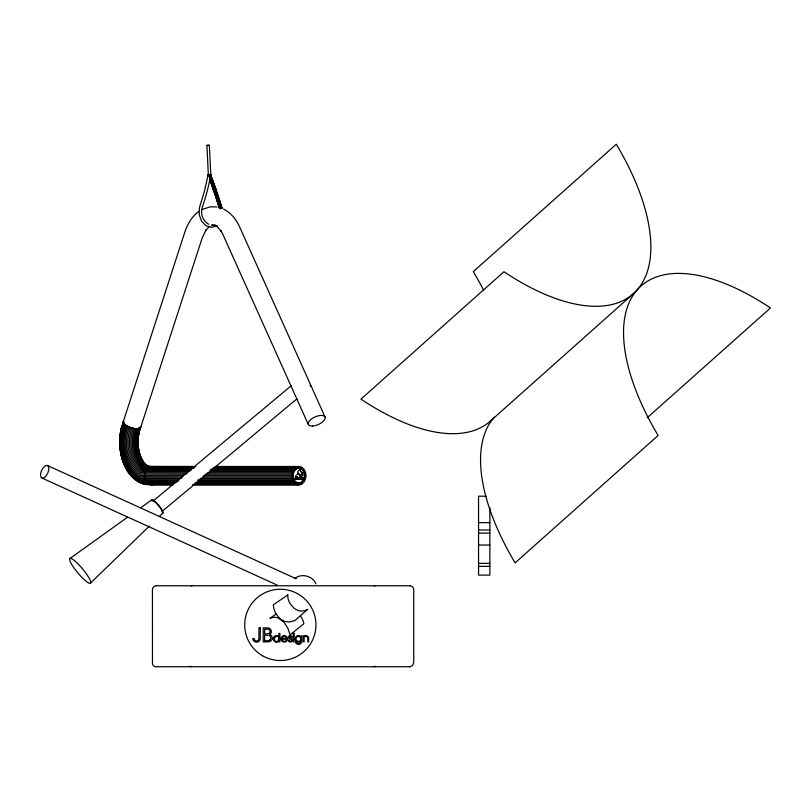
<?xml version="1.0" encoding="UTF-8"?>
<svg xmlns="http://www.w3.org/2000/svg" width="811" height="811" viewBox="0 0 811 811"><rect width="100%" height="100%" fill="white"/><g stroke="black" fill="none" stroke-linecap="round" stroke-linejoin="round"><path stroke-width="1.22" d="M297.89 477.953C299.401 479.463 298.286 475.702 298.884 479.189L297.759 478.713L298.59 477.953M298.012 478.216L298.742 477.405L298.701 479.189L298.742 478.581L297.698 478.916L296.826 476.533M301.418 478.764L302.331 477.892M300.607 479.24L300.313 478.551M300.232 478.906L300.709 478.966M295.163 478.825L295.67 476.219C297.738 480.416 292.852 478.46 294.9 478.926M295.549 478.936C292.629 478.764 297.14 479.443 295.447 476.219M217.024 225.681L211.468 227.394L205.923 225.691L201.584 221.18L199.242 214.864L199.324 208.062L204.615 190.453L208.224 174.497L210.495 175.176M298.843 484.816C289.395 484.076 289.395 467.227 298.843 466.487C308.292 467.227 308.292 484.076 298.843 484.816L193.059 484.816M298.884 478.51L300.009 478.115L299.147 478.916M302.016 478.926L302.077 478.277M302.848 478.378L302.848 479.189L300.881 479.189L300.881 477.395L301.945 479.717M300.131 478.084L300.597 477.861M300.263 478.196L300.729 477.912M297.961 478.328L297.88 478.916M179.19 479.808L141.073 479.666A37.853 23.854 -90 0 1 121.468 428.634L123.576 421.365C123.85 427.174 136.603 431.239 140.729 427.083M123.617 421.223A9.164 3.254 18 0 0 124.843 424.619C128.736 427.012 138.134 431.523 140.658 426.434M123.252 421.781L121.326 428.198A39.08 24.634 90 0 0 141.57 480.893L178.511 481.035M122.522 426.18L123.789 422.065M123.586 423.372L121.822 429.11A36.515 23.012 90 0 0 140.749 478.338L181.289 478.48M124.124 423.991L122.39 429.607A35.116 22.13 90 0 0 140.587 476.949L182.303 477.091M125.746 425.248L124.093 430.631A32.237 20.316 -90 0 0 140.79 474.09L186.084 474.222M126.8 425.856L125.178 431.128A30.828 19.434 -90 0 0 141.155 472.691L187.615 472.823M127.976 426.434L126.394 431.594A29.5 18.592 90 0 0 141.672 471.363L189.308 471.495M129.253 426.971L127.702 432.03A28.263 17.812 -90 0 0 142.341 470.147L191.153 470.268M130.601 427.458L129.071 432.425A27.168 17.122 -90 0 0 143.152 469.052L191.883 469.174M131.98 427.863L130.47 432.76A26.236 16.534 90 0 0 144.064 468.119L194.001 468.241M133.349 428.188L131.869 433.023A25.476 16.058 -90 0 0 145.068 467.369L193.697 467.491M134.697 428.431L133.227 433.216A24.928 15.713 90 0 0 146.142 466.822L194.731 466.943M135.974 428.583L134.514 433.338A24.583 15.5 90 0 0 147.247 466.487L195.816 466.599M137.15 428.634L135.69 433.378A24.472 15.429 -90 0 0 148.372 466.376L152.752 466.599C142.503 465.534 141.489 484.096 151.505 484.816L172.915 484.816M138.194 428.583L136.735 433.338A24.583 15.5 90 0 0 149.477 466.487M139.097 428.431L137.627 433.216A24.928 15.713 90 0 0 150.542 466.822M139.816 428.188L138.326 433.023A25.476 16.058 -90 0 0 148.677 466.437M139.066 431.594L140.627 426.525M140.344 427.863L138.833 432.76A26.236 16.534 90 0 0 148.535 466.649M140.769 426.971L139.137 432.425A27.168 17.122 -90 0 0 147.278 466.193M299.908 477.993L299.066 478.51L299.948 478.591M299.796 479.189L299.117 478.845L300.759 479.169M123.292 421.649L185.009 231.571C187.665 223.674 192.217 216.213 199.05 211.245M140.658 427.458L202.172 237.998L205.933 230.04L205.497 230.729L208.812 226.989M301.986 479.23L302.138 478.591M297.231 478.784L297.059 477.953M299.066 478.287L299.867 478.145M296.978 477.365L296.948 476.625M297.799 478.267L298.326 478.024L295.974 479.189L295.974 476.219L297.282 476.412L297.079 477.628M301.611 477.993L303.132 478.034M302.229 478.885L301.672 479.423M297.049 478.784L297.14 478.074M220.278 208.64L221.981 207.971L220.47 203.024M299.918 478.885L299.289 479.22L300.506 479.037M299.33 474.719L298.945 474.455A2.119 1.642 90 0 0 297.191 474.212L298.174 473.3A4.268 3.305 90 0 0 299.34 474.81L300.942 474.891L302.26 473.695A3.893 3.021 -90 0 1 302.807 475.358L300.455 477.699M299.34 474.81A3.173 2.463 -90 0 0 301.337 474.638L303.415 472.326M302.665 478.014L303.415 477.973M302.138 478.51L301.773 478.064M90.416 583.16A16.017 3.112 50.1 0 0 77.146 563.027A16.017 3.112 50.1 0 0 72.919 566.372A16.017 3.112 50.1 0 0 90.416 583.16L149.336 526.146M159.301 516.495L162.93 512.988M297.191 474.212L298.255 473.3A4.278 3.325 -90 0 1 297.809 471.363L300.192 469.275A3.112 2.413 -90 0 0 300.952 471.698L300.962 471.759M491.263 420.291L634.263 292.893M307.633 609.385L294.859 620.587L289.03 622.047L283.171 621.155M647.208 417.766L770.45 307.977A196.12 93.377 48.3 0 0 637.203 289.851A196.12 93.377 48.3 0 1 503.955 271.726L360.966 399.124A196.12 93.377 48.3 0 0 494.213 417.249A196.12 93.377 48.3 0 0 515.117 562.864L658.116 435.477A196.12 93.377 48.3 0 1 637.203 289.851A196.12 93.377 48.3 0 0 616.289 144.236L473.3 271.624A196.12 93.377 48.3 0 1 483.559 290.105M153.036 501.107L291.169 385.793M162.768 510.818L210.434 471.029M213.354 468.586L297.019 398.748M299.654 478.977L299.066 478.835M301.499 478.135L302.158 478.135L301.54 477.912M301.885 479.037L301.378 479.048M301.925 479.068L302.229 479.108M294.626 578.628C301.307 572.921 312.711 575.82 315.976 583.95M69.908 558.546L127.297 517.388M140.627 507.828L151.9 499.748M276.075 613.978L270.012 618.317A10.026 10.026 0 0 1 281.295 619.969M270.063 634.506A3.893 3.893 0 0 1 268.978 641.866L263.2 641.907L263.2 627.846L267.954 627.846A3.741 3.741 0 0 1 269.982 634.496L270.053 634.547M287.834 594.858L273.337 604.834A20.275 20.275 0 0 0 276.024 613.886L279.41 618.256L283.728 621.338M208.822 174.679L208.123 175.176L210.596 174.274L213.029 181.258M375.523 666.287L373.993 666.764M221.839 208.143L220.105 208.711M298.083 479.23L298.691 479.048L298.083 478.977M202.162 209.542L210.09 206.835L217.054 206.937M298.742 478.115L298.347 478.084M302.838 477.882L303.456 478.378M191.203 585.907L191.933 585.775M296.785 478.926L296.197 478.926M211.306 225.428L213.141 224.961L212.036 225.073L216.436 225.833L221.251 231.236L220.815 230.567L222.913 234.48L308.312 424.498M298.012 477.892L298.529 478.084M297.951 479.189L298.56 479.189M299.735 479.22L299.107 479.108M302.016 479.058L301.52 478.652M221.16 208.011L221.981 207.971M409.443 666.764L412.475 665.638L413.742 662.638L413.742 589.82A4.014 4.014 0 0 0 409.768 585.745M296.836 479.189L297.161 477.689M208.194 145.27L206.927 145.392L208.356 175.004M208.062 145.422L209.36 145.291L210.87 176.129M209.633 178.582L210.982 178.582M151.637 466.487L195.674 466.487M215.807 466.487L298.843 466.487M215.655 466.599L299.958 466.599M214.864 466.943L296.644 466.943M213.83 467.491L295.61 467.491M299.553 467.491L302.067 467.491M212.867 468.241L294.657 468.241M210.759 469.174L293.805 469.174M210.029 470.268L293.085 470.268M209.441 471.495L292.497 471.495M303.395 472.357L303.426 472.357A2.453 1.906 -90 0 1 300.952 471.698A3.112 2.413 -90 0 1 300.171 469.275M207.748 472.823L292.072 472.823M298.174 473.3L299.168 474.577M204.97 474.222L291.808 474.222M298.843 474.263L299.046 474.496A2.119 1.642 -90 0 0 297.262 474.212M302.807 475.358L302.726 475.358A3.893 3.021 90 0 0 302.179 473.725L302.158 473.695M183.479 475.651L144.459 475.651A33.677 21.228 90 0 1 124.874 459.584A33.677 21.228 90 0 1 124.843 424.619M203.612 475.651L291.727 475.651M299.989 475.986L300.394 476.98L300.019 475.885M296.197 476.513L297.049 476.564M202.436 477.091L291.808 477.091M300.496 477.476L300.455 477.649M296.197 477.517L297.12 477.405M296.197 477.791L296.735 477.791M200.175 478.48L292.072 478.48M303.273 478.378L303.456 479.189M198.077 479.808L292.497 479.808M197.397 481.035L293.085 481.035M176.717 482.129L142.219 481.977A40.185 25.323 90 0 1 121.407 427.813M196.86 482.129L293.805 482.129M175.034 483.062L143 482.91A41.118 25.911 -90 0 1 120.606 450.784M195.187 483.062L294.657 483.062M173.473 483.812L143.902 483.66A41.868 26.388 90 0 1 124.772 464.926M194.873 483.812L295.61 483.812M299.553 483.812L302.067 483.812M173.24 484.37L144.895 484.208A42.425 26.743 -90 0 1 128.533 471.282M193.383 484.37L296.644 484.37M150.4 484.704L173.057 484.704M192.917 484.704L299.958 484.704M486.093 496.21L478.551 496.21L478.551 575.09L489.864 575.09L489.864 507.737M478.551 522.619L489.864 522.619M478.551 529.988L489.864 529.988M478.551 533.121L489.864 533.101M478.551 545.033L489.864 545.033M478.551 563.351L489.864 563.351M478.551 566.352L489.864 566.352M156.391 585.775L409.768 585.775M410.001 666.754L155.388 666.733A3.599 3.599 0 0 1 152.458 663.175L152.438 589.79A3.984 3.984 0 0 1 156.391 585.745M149.295 484.583L152.62 484.704L145.96 484.542A42.76 26.956 90 0 1 136.623 480.041M374.216 585.775L374.956 585.907M209.35 145.281L206.947 145.422M191.437 666.764L190.22 666.176M303.588 478.318L303.061 478.044M208.822 174.933L208.224 174.558M301.621 479.524L302.26 479.372L301.479 479.605M47.342 465.473L296.329 578.821M42.05 478.074L277.21 585.116M207.322 223.481L208.751 224.221M223.674 209.167C230.902 212.675 236.082 219.335 239.427 226.502L325.029 416.966M298.975 474.496L299.016 474.526A2.778 2.159 90 0 1 299.594 475.124A2.788 2.159 -90 0 0 299.036 474.567L299.016 474.455M291.585 638.754L292.051 639.332A2.027 2.027 0 0 1 292.234 640.092A1.936 1.936 0 0 1 290.308 642.119A1.936 1.936 0 0 1 288.371 640.092L289.182 640.092A1.115 1.115 0 0 0 290.297 641.349A1.115 1.115 0 0 0 291.402 640.092L291.088 639.473A2.453 2.453 0 0 0 290.591 639.139L289.862 638.906A1.723 1.723 0 0 1 289.476 638.784A1.612 1.612 0 0 1 288.513 637.304A1.734 1.734 0 0 1 290.237 635.571A1.734 1.734 0 0 1 291.97 637.304L290.115 636.453L289.73 638.004M300.394 615.843L300.506 615.985A18.44 18.44 0 0 1 303.872 623.75L290.014 634.841L287.976 628.393L284.276 622.635A13.158 13.158 0 0 0 281.316 619.969M210.353 176.616L209.714 174.852M210.384 174.233L216.091 191.122M210.343 174.547L212.715 181.461M210.059 174.7L221.423 208.285M209.897 174.77L221.058 208.417M209.522 174.923L220.866 208.478M209.319 174.994L220.663 208.539M209.126 175.054L220.47 208.589M208.944 175.105L220.024 207.819M209.998 178.542L219.842 207.859M208.366 174.902L208.67 175.805M209.877 178.694L211.093 182.029M209.603 178.724L210.819 182.059M209.461 178.602L210.688 182.181M212.979 181.086L213.891 183.671M212.756 181.096L213.81 183.732M212.391 181.623L221.251 208.346M210.86 181.755L211.945 184.432M211.681 184.462L210.759 181.816L211.549 184.584M213.84 183.499L214.743 186.084M213.628 183.499L214.56 186.206M211.722 184.158L212.796 186.834M211.62 184.219L212.533 186.865M211.539 184.29L212.401 186.986M214.814 185.952L215.665 188.405M214.601 185.912L215.584 188.497M214.479 185.922L215.402 188.628M212.705 186.489L213.638 189.237M212.573 186.56L213.486 189.257M212.462 186.631L213.364 189.277M212.33 186.743L213.232 189.389M215.614 188.345L216.466 190.879M215.442 188.334L216.334 190.99M215.32 188.345L216.223 191.051M213.546 188.912L214.459 191.649M213.415 188.983L214.317 191.68M213.303 189.044L214.195 191.69M213.151 189.206L214.063 191.801M216.375 190.767L217.236 193.353L216.273 190.767M216.01 190.798L216.912 193.545M214.246 191.396L216.081 196.495M214.134 191.467L215.128 194.093M214.053 191.528L214.874 194.224M217.267 193.211L218.098 195.745M217.095 193.2L217.956 195.846M216.973 193.211L217.855 195.917M216.831 193.231L217.713 195.978M215.057 193.829L215.939 196.526M214.956 193.89L215.817 196.536M214.814 194.001L215.675 196.647M218.007 195.644L218.838 198.239M217.784 195.654L218.757 198.289M217.632 195.674L218.514 198.421M215.868 196.262L216.872 198.928M215.756 196.323L216.608 198.969M215.675 196.374L216.466 199.07M218.869 198.097L219.68 200.631M218.706 198.087L219.538 200.733M218.575 198.097L219.426 200.793M218.433 198.117L221.575 208.224M216.79 198.634L219.68 207.89M216.659 198.695L217.51 201.392M216.466 198.817L217.247 201.503M216.395 198.898L218.017 203.946M219.649 200.55L220.45 203.085M219.487 200.54L220.318 203.186M219.365 200.55L220.207 203.247M217.439 201.138L218.281 203.835M217.338 201.199L218.159 203.845M220.268 202.993L221.16 205.589M220.136 203.003L220.967 205.7M218.22 203.591L219.041 206.278M218.108 203.642L218.919 206.288M217.966 203.743L218.777 206.389M221.028 205.457L221.91 208.052M220.906 205.467L221.717 208.153M218.98 206.035L219.538 207.91M218.869 206.095L219.416 207.92M218.727 206.197L219.274 208.021M209.765 178.653L209.816 179.799A188.993 146.284 83 0 1 202.344 207.109A11.952 9.245 83 0 0 207.19 223.137M302.706 477.882L302.665 479.189M302.523 477.882L302.523 479.189M302.28 477.892L302.331 479.129M301.023 477.882L301.063 479.189M296.38 476.513L296.38 477.517M296.38 477.791L296.38 478.926M296.157 476.219L296.157 479.189M307.481 609.517A11.618 11.618 0 0 1 292.416 606.395L292.396 606.375A14.74 14.74 0 0 1 287.773 594.909M283.151 621.145A20.275 20.275 0 0 1 278.852 617.688M290.125 638.216A6.65 6.65 0 0 1 291.321 638.571M153.573 501.107A6.843 1.328 50.1 0 1 153.978 501.299L155.053 502.06A6.843 1.328 50.1 0 1 159.757 507.21M160.335 508.021A6.843 1.328 50.1 0 1 161.247 509.501M161.794 510.677A6.843 1.328 50.1 0 1 161.906 511.437M310.086 385.255A6.843 1.328 50.1 0 1 310.633 386.431M151.9 500.934A8.617 1.673 50.1 0 1 158.287 504.807A8.617 1.673 50.1 0 1 162.251 512.988M124.347 463.851A41.868 26.388 90 0 1 122.532 458.205M120.454 449.558A41.118 25.911 -90 0 1 120.433 434.676M120.586 433.459A41.118 25.911 -90 0 1 121.701 427.478M144.328 463.588A28.263 17.812 -90 0 1 139.208 432.03M145.848 484.39A42.871 27.027 -90 0 1 142.249 483.082M142.594 461.723A29.5 18.592 90 0 1 138.306 448.493M138.063 446.385A29.5 18.592 90 0 1 138.052 437.818M138.296 435.71A29.5 18.592 90 0 1 138.843 432.608M137.657 446.577A30.828 19.434 90 0 1 137.647 437.626M279.004 633.432L279.004 636.797A3.244 3.244 0 0 0 274.28 636.503A3.244 3.244 0 0 0 274.28 641.237A3.244 3.244 0 0 0 279.004 640.933L279.004 641.907L279.896 641.907L279.896 633.432L279.004 633.432M300.962 641.623L300.769 642.403A2.463 2.463 0 0 1 296.39 642.231L295.376 642.089A3.447 3.447 0 0 0 298.63 644.37A3.193 3.193 0 0 0 301.51 642.535A2.626 2.626 0 0 0 301.753 641.45L301.753 635.733L300.668 636.503A3.244 3.244 0 0 0 296.127 636.594A3.244 3.244 0 0 0 296.127 641.136A3.244 3.244 0 0 0 300.668 641.237L300.962 641.623M274.037 638.399C278.244 649.064 281.883 630.035 274.037 638.399M287.51 639.068L281.802 639.342A2.514 2.514 0 0 0 286.536 639.94L287.206 640.254A3.244 3.244 0 0 1 282.046 641.237A3.244 3.244 0 0 1 282.704 636.027A3.244 3.244 0 0 1 287.459 638.257L287.51 639.068M300.901 639.048L300.871 639.332A2.463 2.463 0 0 1 297.079 640.923A2.463 2.463 0 0 1 297.079 636.817A2.463 2.463 0 0 1 300.871 638.409L300.901 639.048M270.043 639.778L269.972 639.838A3.234 3.234 0 0 1 269.171 640.355L269.14 640.376A3.345 3.345 0 0 1 267.782 640.66L264.619 640.66L264.619 635.236L267.762 635.236A3.224 3.224 0 0 1 270.428 636.686L270.448 636.726A2.717 2.717 0 0 1 270.043 639.767M304.287 636.128L303.243 635.682L303.243 641.907L304.095 641.907L304.095 638.075A1.875 1.875 0 0 1 307.825 638.075L307.825 641.907L308.656 641.907L308.656 638.075A2.717 2.717 0 0 0 304.287 636.128M269.14 633.442L264.619 633.959L264.619 629.194L267.843 629.194A2.392 2.392 0 0 1 269.14 633.442M260.28 627.846L258.912 627.846L258.912 638.531A2.362 2.362 0 0 1 256.55 640.893A2.362 2.362 0 0 1 254.188 638.531L252.819 638.531A3.731 3.731 0 0 0 256.55 642.18A3.731 3.731 0 0 0 260.28 638.531L260.28 627.846M294.089 633.371L293.197 633.371L293.197 634.922L294.089 634.922L294.089 633.371M294.089 635.672L293.197 635.672L293.197 641.907L294.089 641.907L294.089 635.672M286.729 638.379L281.802 638.379A2.514 2.514 0 0 1 286.729 638.399M216.436 225.833L214.469 224.971L217.166 226.553L216.415 225.874M262.511 655.754A35.643 35.643 0 0 0 315.966 624.896A35.643 35.643 0 0 0 262.511 594.027A35.643 35.643 0 0 0 262.511 655.754M45.528 476.513A6.843 3.335 -65.5 0 0 47.808 465.707A6.843 3.335 -65.5 0 0 40.753 473.097A6.843 3.335 -65.5 0 0 45.528 476.513M303.598 479.767A7.522 5.829 -90 0 0 299.107 468.099A7.522 5.829 -90 0 0 293.521 478.946A7.522 5.829 -90 0 0 303.598 479.767M303.79 479.767A7.522 5.829 -90 0 0 299.3 468.099A7.522 5.829 -90 0 0 293.704 478.946A7.522 5.829 -90 0 0 303.79 479.767M312.742 426.028A9.164 4.136 -24.2 0 0 325.191 417.604A9.164 4.136 -24.2 0 0 312.083 418.567A9.164 4.136 -24.2 0 0 312.742 426.028"/></g></svg>
